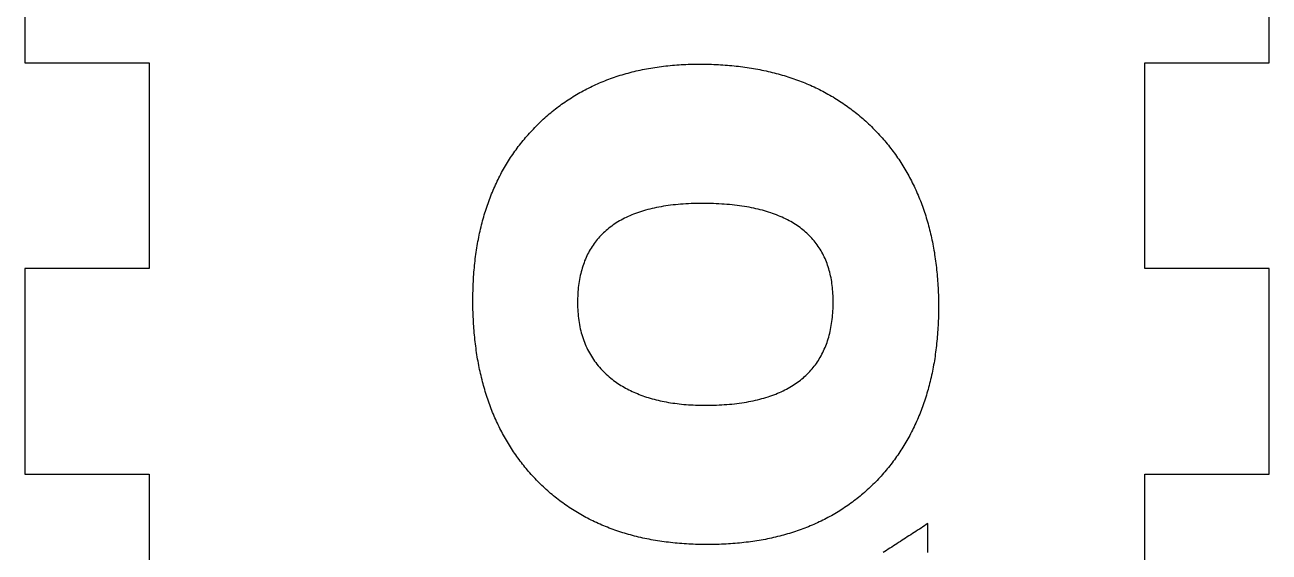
# Model space of a CAD drawing. Extents: x 10 to 860, y -140 to 140.
# Drawn here: x 10 to 70, y 40.9 to 66.4 of the extents above; entities that cross this region are included whole.
import ezdxf

# ---------------------------------------------------------------- set-up
doc = ezdxf.new("R2010")
doc.units = 0

# ---------------------------------------------------------------- blocks, each defined once
blk = doc.blocks.new('SHAPE2DVIEW004')
at = {"layer": 'Views', "color": 0}
for p, q in [((10, 74.444), (10, 64.519)), ((70, 64.519), (70, 74.444)), ((10, 64.519), (16, 64.519)), ((16, 64.519), (16, 54.593)), ((64, 54.593), (64, 64.519)), ((64, 64.519), (70, 64.519)), ((16, 54.593), (10, 54.593)), ((10, 54.593), (10, 44.667)), ((70, 54.593), (64, 54.593)), ((70, 44.667), (70, 54.593)), ((10, 44.667), (16, 44.667)), ((16, 44.667), (16, 34.741)), ((64, 34.741), (64, 44.667)), ((64, 44.667), (70, 44.667))]:
    blk.add_line(p, q, dxfattribs=at)
blk = doc.blocks.new('SHAPE2DVIEW006')
at = {"layer": 'Views', "color": 0}
for points in [[(34.584, 61.393), (34.652, 61.463), (34.72, 61.531), (34.789, 61.599), (34.859, 61.666), (34.929, 61.732), (34.999, 61.798), (35.07, 61.863), (35.141, 61.926), (35.213, 61.989), (35.286, 62.052), (35.359, 62.113), (35.432, 62.174), (35.507, 62.234), (35.581, 62.293), (35.656, 62.351), (35.732, 62.408), (35.808, 62.465), (35.885, 62.521), (35.962, 62.576), (36.04, 62.63), (36.118, 62.684), (36.197, 62.736), (36.276, 62.788), (36.356, 62.839), (36.436, 62.89), (36.517, 62.939), (36.599, 62.988), (36.681, 63.036), (36.763, 63.083), (36.846, 63.129), (36.929, 63.175), (37.013, 63.219), (37.098, 63.263), (37.183, 63.306), (37.269, 63.349), (37.355, 63.39), (37.441, 63.431), (37.528, 63.471), (37.616, 63.51), (37.704, 63.549), (37.793, 63.586), (37.882, 63.623), (37.972, 63.659), (38.062, 63.694), (38.153, 63.728), (38.244, 63.762), (38.336, 63.795), (38.428, 63.827), (38.521, 63.858), (38.614, 63.888), (38.708, 63.918), (38.802, 63.947), (38.897, 63.975), (38.993, 64.002), (39.089, 64.029), (39.185, 64.054), (39.282, 64.079), (39.379, 64.103), (39.477, 64.127), (39.576, 64.149), (39.675, 64.171), (39.775, 64.192), (39.875, 64.212), (39.975, 64.231), (40.076, 64.25), (40.178, 64.267), (40.28, 64.284), (40.383, 64.3), (40.486, 64.316), (40.589, 64.33), (40.694, 64.344), (40.798, 64.357), (40.903, 64.369), (41.009, 64.381), (41.115, 64.392), (41.222, 64.401), (41.329, 64.41), (41.437, 64.419), (41.545, 64.426), (41.654, 64.433), (41.763, 64.439), (41.873, 64.444), (41.984, 64.448), (42.094, 64.452), (42.206, 64.455), (42.318, 64.457), (42.43, 64.458), (42.543, 64.458)], [(34.584, 61.393), (34.652, 61.463), (34.72, 61.531), (34.789, 61.599), (34.859, 61.666), (34.929, 61.732), (34.999, 61.798), (35.07, 61.863), (35.141, 61.926), (35.213, 61.989), (35.286, 62.052), (35.359, 62.113), (35.432, 62.174), (35.507, 62.234), (35.581, 62.293), (35.656, 62.351), (35.732, 62.408), (35.808, 62.465), (35.885, 62.521), (35.962, 62.576), (36.04, 62.63), (36.118, 62.684), (36.197, 62.736), (36.276, 62.788), (36.356, 62.839), (36.436, 62.89), (36.517, 62.939), (36.599, 62.988), (36.681, 63.036), (36.763, 63.083), (36.846, 63.129), (36.929, 63.175), (37.013, 63.219), (37.098, 63.263), (37.183, 63.306), (37.269, 63.349), (37.355, 63.39), (37.441, 63.431), (37.528, 63.471), (37.616, 63.51), (37.704, 63.549), (37.793, 63.586), (37.882, 63.623), (37.972, 63.659), (38.062, 63.694), (38.153, 63.728), (38.244, 63.762), (38.336, 63.795), (38.428, 63.827), (38.521, 63.858), (38.614, 63.888), (38.708, 63.918), (38.802, 63.947), (38.897, 63.975), (38.993, 64.002), (39.089, 64.029), (39.185, 64.054), (39.282, 64.079), (39.379, 64.103), (39.477, 64.127), (39.576, 64.149), (39.675, 64.171), (39.775, 64.192), (39.875, 64.212), (39.975, 64.231), (40.076, 64.25), (40.178, 64.267), (40.28, 64.284), (40.383, 64.3), (40.486, 64.316), (40.589, 64.33), (40.694, 64.344), (40.798, 64.357), (40.903, 64.369), (41.009, 64.381), (41.115, 64.392), (41.222, 64.401), (41.329, 64.41), (41.437, 64.419), (41.545, 64.426), (41.654, 64.433), (41.763, 64.439), (41.873, 64.444), (41.984, 64.448), (42.094, 64.452), (42.206, 64.455), (42.318, 64.457), (42.43, 64.458), (42.543, 64.458)], [(42.543, 64.458), (42.657, 64.458), (42.77, 64.457), (42.883, 64.455), (42.996, 64.452), (43.107, 64.449), (43.219, 64.445), (43.33, 64.44), (43.44, 64.435), (43.55, 64.429), (43.659, 64.422), (43.768, 64.414), (43.876, 64.406), (43.984, 64.397), (44.092, 64.387), (44.198, 64.376), (44.305, 64.365), (44.411, 64.353), (44.516, 64.34), (44.621, 64.327), (44.725, 64.312), (44.829, 64.298), (44.932, 64.282), (45.035, 64.265), (45.137, 64.248), (45.239, 64.231), (45.34, 64.212), (45.441, 64.193), (45.541, 64.173), (45.641, 64.152), (45.74, 64.13), (45.839, 64.108), (45.937, 64.085), (46.035, 64.062), (46.132, 64.037), (46.228, 64.012), (46.325, 63.986), (46.42, 63.96), (46.515, 63.932), (46.61, 63.904), (46.704, 63.875), (46.798, 63.846), (46.891, 63.816), (46.983, 63.785), (47.075, 63.753), (47.167, 63.721), (47.258, 63.688), (47.349, 63.654), (47.439, 63.619), (47.528, 63.584), (47.617, 63.548), (47.706, 63.511), (47.794, 63.473), (47.881, 63.435), (47.968, 63.396), (48.054, 63.357), (48.14, 63.316), (48.226, 63.275), (48.311, 63.233), (48.395, 63.191), (48.479, 63.147), (48.562, 63.103), (48.645, 63.058), (48.728, 63.013), (48.809, 62.967), (48.891, 62.92), (48.972, 62.872), (49.052, 62.823), (49.132, 62.774), (49.211, 62.724), (49.29, 62.674), (49.368, 62.622), (49.446, 62.57), (49.523, 62.518), (49.599, 62.464), (49.676, 62.41), (49.751, 62.355), (49.826, 62.299), (49.901, 62.243), (49.975, 62.185), (50.049, 62.128), (50.122, 62.069), (50.195, 62.01), (50.267, 61.949), (50.338, 61.889), (50.409, 61.827), (50.48, 61.765), (50.55, 61.702), (50.619, 61.638), (50.688, 61.574), (50.757, 61.508), (50.824, 61.443), (50.892, 61.376), (50.959, 61.309)], [(42.543, 64.458), (42.657, 64.458), (42.77, 64.457), (42.883, 64.455), (42.996, 64.452), (43.107, 64.449), (43.219, 64.445), (43.33, 64.44), (43.44, 64.435), (43.55, 64.429), (43.659, 64.422), (43.768, 64.414), (43.876, 64.406), (43.984, 64.397), (44.092, 64.387), (44.198, 64.376), (44.305, 64.365), (44.411, 64.353), (44.516, 64.34), (44.621, 64.327), (44.725, 64.312), (44.829, 64.298), (44.932, 64.282), (45.035, 64.265), (45.137, 64.248), (45.239, 64.231), (45.34, 64.212), (45.441, 64.193), (45.541, 64.173), (45.641, 64.152), (45.74, 64.13), (45.839, 64.108), (45.937, 64.085), (46.035, 64.062), (46.132, 64.037), (46.228, 64.012), (46.325, 63.986), (46.42, 63.96), (46.515, 63.932), (46.61, 63.904), (46.704, 63.875), (46.798, 63.846), (46.891, 63.816), (46.983, 63.785), (47.075, 63.753), (47.167, 63.721), (47.258, 63.688), (47.349, 63.654), (47.439, 63.619), (47.528, 63.584), (47.617, 63.548), (47.706, 63.511), (47.794, 63.473), (47.881, 63.435), (47.968, 63.396), (48.054, 63.357), (48.14, 63.316), (48.226, 63.275), (48.311, 63.233), (48.395, 63.191), (48.479, 63.147), (48.562, 63.103), (48.645, 63.058), (48.728, 63.013), (48.809, 62.967), (48.891, 62.92), (48.972, 62.872), (49.052, 62.823), (49.132, 62.774), (49.211, 62.724), (49.29, 62.674), (49.368, 62.622), (49.446, 62.57), (49.523, 62.518), (49.599, 62.464), (49.676, 62.41), (49.751, 62.355), (49.826, 62.299), (49.901, 62.243), (49.975, 62.185), (50.049, 62.128), (50.122, 62.069), (50.195, 62.01), (50.267, 61.949), (50.338, 61.889), (50.409, 61.827), (50.48, 61.765), (50.55, 61.702), (50.619, 61.638), (50.688, 61.574), (50.757, 61.508), (50.824, 61.443), (50.892, 61.376), (50.959, 61.309)], [(31.604, 53.062), (31.604, 53.178), (31.605, 53.293), (31.607, 53.408), (31.61, 53.522), (31.613, 53.636), (31.617, 53.749), (31.622, 53.862), (31.627, 53.974), (31.633, 54.085), (31.64, 54.196), (31.648, 54.307), (31.656, 54.417), (31.665, 54.526), (31.675, 54.635), (31.685, 54.743), (31.697, 54.851), (31.708, 54.958), (31.721, 55.065), (31.735, 55.171), (31.749, 55.276), (31.763, 55.381), (31.779, 55.486), (31.795, 55.59), (31.812, 55.693), (31.83, 55.796), (31.848, 55.899), (31.867, 56), (31.887, 56.102), (31.908, 56.202), (31.929, 56.303), (31.951, 56.402), (31.974, 56.501), (31.997, 56.6), (32.022, 56.698), (32.046, 56.795), (32.072, 56.892), (32.098, 56.989), (32.125, 57.085), (32.153, 57.18), (32.182, 57.275), (32.211, 57.369), (32.241, 57.463), (32.271, 57.556), (32.303, 57.648), (32.335, 57.741), (32.368, 57.832), (32.401, 57.923), (32.435, 58.014), (32.47, 58.104), (32.506, 58.193), (32.542, 58.282), (32.58, 58.37), (32.617, 58.458), (32.656, 58.545), (32.695, 58.632), (32.735, 58.718), (32.776, 58.804), (32.817, 58.889), (32.859, 58.973), (32.902, 59.057), (32.946, 59.141), (32.99, 59.224), (33.035, 59.306), (33.081, 59.388), (33.127, 59.469), (33.174, 59.55), (33.222, 59.63), (33.271, 59.71), (33.32, 59.789), (33.37, 59.867), (33.42, 59.945), (33.472, 60.023), (33.524, 60.1), (33.577, 60.176), (33.63, 60.252), (33.685, 60.328), (33.74, 60.402), (33.795, 60.477), (33.852, 60.55), (33.909, 60.624), (33.967, 60.696), (34.025, 60.768), (34.085, 60.84), (34.145, 60.911), (34.205, 60.982), (34.267, 61.052), (34.329, 61.121), (34.392, 61.19), (34.455, 61.258), (34.519, 61.326), (34.584, 61.393)], [(31.604, 53.062), (31.604, 53.178), (31.605, 53.293), (31.607, 53.408), (31.61, 53.522), (31.613, 53.636), (31.617, 53.749), (31.622, 53.862), (31.627, 53.974), (31.633, 54.085), (31.64, 54.196), (31.648, 54.307), (31.656, 54.417), (31.665, 54.526), (31.675, 54.635), (31.685, 54.743), (31.697, 54.851), (31.708, 54.958), (31.721, 55.065), (31.735, 55.171), (31.749, 55.276), (31.763, 55.381), (31.779, 55.486), (31.795, 55.59), (31.812, 55.693), (31.83, 55.796), (31.848, 55.899), (31.867, 56), (31.887, 56.102), (31.908, 56.202), (31.929, 56.303), (31.951, 56.402), (31.974, 56.501), (31.997, 56.6), (32.022, 56.698), (32.046, 56.795), (32.072, 56.892), (32.098, 56.989), (32.125, 57.085), (32.153, 57.18), (32.182, 57.275), (32.211, 57.369), (32.241, 57.463), (32.271, 57.556), (32.303, 57.648), (32.335, 57.741), (32.368, 57.832), (32.401, 57.923), (32.435, 58.014), (32.47, 58.104), (32.506, 58.193), (32.542, 58.282), (32.58, 58.37), (32.617, 58.458), (32.656, 58.545), (32.695, 58.632), (32.735, 58.718), (32.776, 58.804), (32.817, 58.889), (32.859, 58.973), (32.902, 59.057), (32.946, 59.141), (32.99, 59.224), (33.035, 59.306), (33.081, 59.388), (33.127, 59.469), (33.174, 59.55), (33.222, 59.63), (33.271, 59.71), (33.32, 59.789), (33.37, 59.867), (33.42, 59.945), (33.472, 60.023), (33.524, 60.1), (33.577, 60.176), (33.63, 60.252), (33.685, 60.328), (33.74, 60.402), (33.795, 60.477), (33.852, 60.55), (33.909, 60.624), (33.967, 60.696), (34.025, 60.768), (34.085, 60.84), (34.145, 60.911), (34.205, 60.982), (34.267, 61.052), (34.329, 61.121), (34.392, 61.19), (34.455, 61.258), (34.519, 61.326), (34.584, 61.393)], [(50.959, 61.309), (51.024, 61.241), (51.089, 61.173), (51.153, 61.105), (51.217, 61.036), (51.28, 60.967), (51.342, 60.897), (51.403, 60.827), (51.464, 60.756), (51.524, 60.685), (51.583, 60.613), (51.642, 60.541), (51.699, 60.468), (51.757, 60.395), (51.813, 60.321), (51.869, 60.246), (51.924, 60.171), (51.978, 60.096), (52.032, 60.02), (52.085, 59.944), (52.137, 59.867), (52.189, 59.79), (52.24, 59.712), (52.29, 59.633), (52.339, 59.554), (52.388, 59.475), (52.436, 59.395), (52.483, 59.314), (52.53, 59.233), (52.576, 59.152), (52.621, 59.07), (52.666, 58.987), (52.71, 58.904), (52.753, 58.821), (52.795, 58.737), (52.837, 58.652), (52.878, 58.567), (52.918, 58.482), (52.958, 58.396), (52.997, 58.309), (53.035, 58.222), (53.072, 58.134), (53.109, 58.046), (53.145, 57.958), (53.181, 57.868), (53.216, 57.779), (53.25, 57.689), (53.283, 57.598), (53.316, 57.507), (53.347, 57.415), (53.379, 57.323), (53.409, 57.23), (53.439, 57.137), (53.468, 57.043), (53.496, 56.949), (53.524, 56.854), (53.551, 56.759), (53.577, 56.663), (53.603, 56.567), (53.628, 56.47), (53.652, 56.373), (53.676, 56.275), (53.698, 56.176), (53.721, 56.078), (53.742, 55.978), (53.763, 55.878), (53.783, 55.778), (53.802, 55.677), (53.821, 55.576), (53.838, 55.474), (53.856, 55.371), (53.872, 55.268), (53.888, 55.165), (53.903, 55.061), (53.917, 54.956), (53.931, 54.851), (53.944, 54.745), (53.956, 54.639), (53.968, 54.533), (53.979, 54.426), (53.989, 54.318), (53.998, 54.21), (54.007, 54.101), (54.015, 53.992), (54.023, 53.882), (54.029, 53.772), (54.035, 53.662), (54.04, 53.55), (54.045, 53.439), (54.049, 53.326), (54.052, 53.214), (54.054, 53.1), (54.056, 52.986), (54.057, 52.872), (54.058, 52.757)], [(50.959, 61.309), (51.024, 61.241), (51.089, 61.173), (51.153, 61.105), (51.217, 61.036), (51.28, 60.967), (51.342, 60.897), (51.403, 60.827), (51.464, 60.756), (51.524, 60.685), (51.583, 60.613), (51.642, 60.541), (51.699, 60.468), (51.757, 60.395), (51.813, 60.321), (51.869, 60.246), (51.924, 60.171), (51.978, 60.096), (52.032, 60.02), (52.085, 59.944), (52.137, 59.867), (52.189, 59.79), (52.24, 59.712), (52.29, 59.633), (52.339, 59.554), (52.388, 59.475), (52.436, 59.395), (52.483, 59.314), (52.53, 59.233), (52.576, 59.152), (52.621, 59.07), (52.666, 58.987), (52.71, 58.904), (52.753, 58.821), (52.795, 58.737), (52.837, 58.652), (52.878, 58.567), (52.918, 58.482), (52.958, 58.396), (52.997, 58.309), (53.035, 58.222), (53.072, 58.134), (53.109, 58.046), (53.145, 57.958), (53.181, 57.868), (53.216, 57.779), (53.25, 57.689), (53.283, 57.598), (53.316, 57.507), (53.347, 57.415), (53.379, 57.323), (53.409, 57.23), (53.439, 57.137), (53.468, 57.043), (53.496, 56.949), (53.524, 56.854), (53.551, 56.759), (53.577, 56.663), (53.603, 56.567), (53.628, 56.47), (53.652, 56.373), (53.676, 56.275), (53.698, 56.176), (53.721, 56.078), (53.742, 55.978), (53.763, 55.878), (53.783, 55.778), (53.802, 55.677), (53.821, 55.576), (53.838, 55.474), (53.856, 55.371), (53.872, 55.268), (53.888, 55.165), (53.903, 55.061), (53.917, 54.956), (53.931, 54.851), (53.944, 54.745), (53.956, 54.639), (53.968, 54.533), (53.979, 54.426), (53.989, 54.318), (53.998, 54.21), (54.007, 54.101), (54.015, 53.992), (54.023, 53.882), (54.029, 53.772), (54.035, 53.662), (54.04, 53.55), (54.045, 53.439), (54.049, 53.326), (54.052, 53.214), (54.054, 53.1), (54.056, 52.986), (54.057, 52.872), (54.058, 52.757)], [(42.661, 57.736), (42.526, 57.735), (42.392, 57.733), (42.26, 57.73), (42.129, 57.726), (41.999, 57.72), (41.872, 57.713), (41.745, 57.705), (41.621, 57.696), (41.498, 57.686), (41.376, 57.674), (41.256, 57.661), (41.137, 57.647), (41.02, 57.631), (40.905, 57.615), (40.791, 57.597), (40.678, 57.578), (40.568, 57.557), (40.458, 57.536), (40.35, 57.513), (40.244, 57.489), (40.139, 57.463), (40.036, 57.437), (39.935, 57.409), (39.835, 57.38), (39.736, 57.35), (39.639, 57.318), (39.544, 57.286), (39.45, 57.252), (39.357, 57.216), (39.266, 57.18), (39.177, 57.142), (39.089, 57.103), (39.003, 57.063), (38.919, 57.022), (38.836, 56.979), (38.754, 56.935), (38.674, 56.89), (38.595, 56.844), (38.519, 56.796), (38.443, 56.747), (38.369, 56.697), (38.297, 56.646), (38.226, 56.593), (38.157, 56.54), (38.09, 56.485), (38.023, 56.428), (37.959, 56.371), (37.896, 56.312), (37.835, 56.252), (37.775, 56.191), (37.716, 56.128), (37.66, 56.065), (37.604, 56), (37.551, 55.934), (37.498, 55.866), (37.448, 55.797), (37.399, 55.728), (37.351, 55.656), (37.305, 55.584), (37.261, 55.51), (37.218, 55.435), (37.177, 55.359), (37.137, 55.282), (37.099, 55.203), (37.062, 55.124), (37.027, 55.042), (36.994, 54.96), (36.962, 54.876), (36.932, 54.792), (36.903, 54.706), (36.875, 54.618), (36.85, 54.53), (36.826, 54.44), (36.803, 54.349), (36.782, 54.257), (36.762, 54.163), (36.745, 54.068), (36.728, 53.972), (36.713, 53.875), (36.7, 53.776), (36.688, 53.677), (36.678, 53.576), (36.67, 53.473), (36.663, 53.37), (36.657, 53.265), (36.653, 53.159), (36.651, 53.052), (36.65, 52.943)], [(42.661, 57.736), (42.526, 57.735), (42.392, 57.733), (42.26, 57.73), (42.129, 57.726), (41.999, 57.72), (41.872, 57.713), (41.745, 57.705), (41.621, 57.696), (41.498, 57.686), (41.376, 57.674), (41.256, 57.661), (41.137, 57.647), (41.02, 57.631), (40.905, 57.615), (40.791, 57.597), (40.678, 57.578), (40.568, 57.557), (40.458, 57.536), (40.35, 57.513), (40.244, 57.489), (40.139, 57.463), (40.036, 57.437), (39.935, 57.409), (39.835, 57.38), (39.736, 57.35), (39.639, 57.318), (39.544, 57.286), (39.45, 57.252), (39.357, 57.216), (39.266, 57.18), (39.177, 57.142), (39.089, 57.103), (39.003, 57.063), (38.919, 57.022), (38.836, 56.979), (38.754, 56.935), (38.674, 56.89), (38.595, 56.844), (38.519, 56.796), (38.443, 56.747), (38.369, 56.697), (38.297, 56.646), (38.226, 56.593), (38.157, 56.54), (38.09, 56.485), (38.023, 56.428), (37.959, 56.371), (37.896, 56.312), (37.835, 56.252), (37.775, 56.191), (37.716, 56.128), (37.66, 56.065), (37.604, 56), (37.551, 55.934), (37.498, 55.866), (37.448, 55.797), (37.399, 55.728), (37.351, 55.656), (37.305, 55.584), (37.261, 55.51), (37.218, 55.435), (37.177, 55.359), (37.137, 55.282), (37.099, 55.203), (37.062, 55.124), (37.027, 55.042), (36.994, 54.96), (36.962, 54.876), (36.932, 54.792), (36.903, 54.706), (36.875, 54.618), (36.85, 54.53), (36.826, 54.44), (36.803, 54.349), (36.782, 54.257), (36.762, 54.163), (36.745, 54.068), (36.728, 53.972), (36.713, 53.875), (36.7, 53.776), (36.688, 53.677), (36.678, 53.576), (36.67, 53.473), (36.663, 53.37), (36.657, 53.265), (36.653, 53.159), (36.651, 53.052), (36.65, 52.943)], [(48.978, 52.977), (48.977, 53.081), (48.976, 53.184), (48.972, 53.285), (48.968, 53.386), (48.961, 53.485), (48.953, 53.583), (48.944, 53.68), (48.933, 53.776), (48.92, 53.871), (48.906, 53.964), (48.891, 54.057), (48.874, 54.148), (48.855, 54.238), (48.835, 54.327), (48.813, 54.415), (48.79, 54.501), (48.765, 54.587), (48.739, 54.671), (48.711, 54.755), (48.682, 54.837), (48.651, 54.918), (48.619, 54.998), (48.585, 55.076), (48.549, 55.154), (48.512, 55.23), (48.473, 55.305), (48.433, 55.38), (48.392, 55.453), (48.348, 55.524), (48.304, 55.595), (48.257, 55.665), (48.21, 55.733), (48.16, 55.8), (48.109, 55.866), (48.057, 55.931), (48.003, 55.995), (47.947, 56.058), (47.89, 56.119), (47.832, 56.18), (47.772, 56.239), (47.71, 56.297), (47.647, 56.354), (47.582, 56.409), (47.516, 56.464), (47.448, 56.518), (47.379, 56.57), (47.308, 56.621), (47.235, 56.671), (47.161, 56.72), (47.086, 56.768), (47.009, 56.814), (46.93, 56.86), (46.85, 56.904), (46.768, 56.947), (46.685, 56.989), (46.6, 57.03), (46.514, 57.07), (46.426, 57.108), (46.337, 57.146), (46.246, 57.182), (46.153, 57.217), (46.059, 57.251), (45.964, 57.284), (45.867, 57.316), (45.768, 57.346), (45.668, 57.376), (45.566, 57.404), (45.463, 57.431), (45.358, 57.457), (45.252, 57.482), (45.144, 57.505), (45.034, 57.528), (44.923, 57.549), (44.811, 57.569), (44.697, 57.588), (44.581, 57.606), (44.464, 57.623), (44.345, 57.638), (44.225, 57.653), (44.103, 57.666), (43.98, 57.678), (43.855, 57.689), (43.728, 57.699), (43.601, 57.707), (43.471, 57.715), (43.34, 57.721), (43.207, 57.726), (43.073, 57.73), (42.937, 57.733), (42.8, 57.735), (42.661, 57.736)], [(48.978, 52.977), (48.977, 53.081), (48.976, 53.184), (48.972, 53.285), (48.968, 53.386), (48.961, 53.485), (48.953, 53.583), (48.944, 53.68), (48.933, 53.776), (48.92, 53.871), (48.906, 53.964), (48.891, 54.057), (48.874, 54.148), (48.855, 54.238), (48.835, 54.327), (48.813, 54.415), (48.79, 54.501), (48.765, 54.587), (48.739, 54.671), (48.711, 54.755), (48.682, 54.837), (48.651, 54.918), (48.619, 54.998), (48.585, 55.076), (48.549, 55.154), (48.512, 55.23), (48.473, 55.305), (48.433, 55.38), (48.392, 55.453), (48.348, 55.524), (48.304, 55.595), (48.257, 55.665), (48.21, 55.733), (48.16, 55.8), (48.109, 55.866), (48.057, 55.931), (48.003, 55.995), (47.947, 56.058), (47.89, 56.119), (47.832, 56.18), (47.772, 56.239), (47.71, 56.297), (47.647, 56.354), (47.582, 56.409), (47.516, 56.464), (47.448, 56.518), (47.379, 56.57), (47.308, 56.621), (47.235, 56.671), (47.161, 56.72), (47.086, 56.768), (47.009, 56.814), (46.93, 56.86), (46.85, 56.904), (46.768, 56.947), (46.685, 56.989), (46.6, 57.03), (46.514, 57.07), (46.426, 57.108), (46.337, 57.146), (46.246, 57.182), (46.153, 57.217), (46.059, 57.251), (45.964, 57.284), (45.867, 57.316), (45.768, 57.346), (45.668, 57.376), (45.566, 57.404), (45.463, 57.431), (45.358, 57.457), (45.252, 57.482), (45.144, 57.505), (45.034, 57.528), (44.923, 57.549), (44.811, 57.569), (44.697, 57.588), (44.581, 57.606), (44.464, 57.623), (44.345, 57.638), (44.225, 57.653), (44.103, 57.666), (43.98, 57.678), (43.855, 57.689), (43.728, 57.699), (43.601, 57.707), (43.471, 57.715), (43.34, 57.721), (43.207, 57.726), (43.073, 57.73), (42.937, 57.733), (42.8, 57.735), (42.661, 57.736)], [(34.601, 44.46), (34.538, 44.528), (34.475, 44.596), (34.413, 44.665), (34.352, 44.734), (34.291, 44.804), (34.231, 44.874), (34.171, 44.945), (34.113, 45.016), (34.055, 45.088), (33.997, 45.161), (33.941, 45.234), (33.885, 45.307), (33.83, 45.381), (33.775, 45.455), (33.721, 45.53), (33.668, 45.606), (33.615, 45.681), (33.563, 45.758), (33.512, 45.835), (33.461, 45.912), (33.412, 45.99), (33.362, 46.069), (33.314, 46.148), (33.266, 46.227), (33.219, 46.307), (33.172, 46.388), (33.127, 46.469), (33.082, 46.55), (33.037, 46.632), (32.993, 46.715), (32.95, 46.798), (32.908, 46.881), (32.866, 46.965), (32.825, 47.05), (32.785, 47.135), (32.745, 47.221), (32.706, 47.307), (32.668, 47.393), (32.63, 47.48), (32.593, 47.568), (32.557, 47.656), (32.521, 47.745), (32.486, 47.834), (32.452, 47.924), (32.418, 48.014), (32.386, 48.105), (32.353, 48.196), (32.322, 48.288), (32.291, 48.38), (32.261, 48.472), (32.231, 48.566), (32.202, 48.66), (32.174, 48.754), (32.147, 48.849), (32.12, 48.944), (32.094, 49.04), (32.068, 49.136), (32.044, 49.233), (32.02, 49.33), (31.996, 49.428), (31.973, 49.527), (31.951, 49.625), (31.93, 49.725), (31.909, 49.825), (31.889, 49.925), (31.87, 50.026), (31.851, 50.128), (31.833, 50.23), (31.816, 50.332), (31.799, 50.435), (31.783, 50.539), (31.768, 50.643), (31.754, 50.747), (31.74, 50.852), (31.726, 50.958), (31.714, 51.064), (31.702, 51.171), (31.691, 51.278), (31.68, 51.385), (31.67, 51.494), (31.661, 51.602), (31.653, 51.711), (31.645, 51.821), (31.638, 51.931), (31.631, 52.042), (31.626, 52.153), (31.621, 52.265), (31.616, 52.377), (31.612, 52.49), (31.609, 52.604), (31.607, 52.717), (31.605, 52.832), (31.604, 52.947), (31.604, 53.062)], [(34.601, 44.46), (34.538, 44.528), (34.475, 44.596), (34.413, 44.665), (34.352, 44.734), (34.291, 44.804), (34.231, 44.874), (34.171, 44.945), (34.113, 45.016), (34.055, 45.088), (33.997, 45.161), (33.941, 45.234), (33.885, 45.307), (33.83, 45.381), (33.775, 45.455), (33.721, 45.53), (33.668, 45.606), (33.615, 45.681), (33.563, 45.758), (33.512, 45.835), (33.461, 45.912), (33.412, 45.99), (33.362, 46.069), (33.314, 46.148), (33.266, 46.227), (33.219, 46.307), (33.172, 46.388), (33.127, 46.469), (33.082, 46.55), (33.037, 46.632), (32.993, 46.715), (32.95, 46.798), (32.908, 46.881), (32.866, 46.965), (32.825, 47.05), (32.785, 47.135), (32.745, 47.221), (32.706, 47.307), (32.668, 47.393), (32.63, 47.48), (32.593, 47.568), (32.557, 47.656), (32.521, 47.745), (32.486, 47.834), (32.452, 47.924), (32.418, 48.014), (32.386, 48.105), (32.353, 48.196), (32.322, 48.288), (32.291, 48.38), (32.261, 48.472), (32.231, 48.566), (32.202, 48.66), (32.174, 48.754), (32.147, 48.849), (32.12, 48.944), (32.094, 49.04), (32.068, 49.136), (32.044, 49.233), (32.02, 49.33), (31.996, 49.428), (31.973, 49.527), (31.951, 49.625), (31.93, 49.725), (31.909, 49.825), (31.889, 49.925), (31.87, 50.026), (31.851, 50.128), (31.833, 50.23), (31.816, 50.332), (31.799, 50.435), (31.783, 50.539), (31.768, 50.643), (31.754, 50.747), (31.74, 50.852), (31.726, 50.958), (31.714, 51.064), (31.702, 51.171), (31.691, 51.278), (31.68, 51.385), (31.67, 51.494), (31.661, 51.602), (31.653, 51.711), (31.645, 51.821), (31.638, 51.931), (31.631, 52.042), (31.626, 52.153), (31.621, 52.265), (31.616, 52.377), (31.612, 52.49), (31.609, 52.604), (31.607, 52.717), (31.605, 52.832), (31.604, 52.947), (31.604, 53.062)], [(36.65, 52.943), (36.651, 52.833), (36.654, 52.723), (36.658, 52.615), (36.665, 52.508), (36.673, 52.402), (36.683, 52.297), (36.695, 52.193), (36.709, 52.09), (36.725, 51.989), (36.742, 51.889), (36.761, 51.789), (36.782, 51.691), (36.805, 51.595), (36.83, 51.499), (36.857, 51.405), (36.885, 51.311), (36.915, 51.219), (36.947, 51.128), (36.981, 51.039), (37.017, 50.95), (37.054, 50.863), (37.094, 50.777), (37.135, 50.692), (37.178, 50.608), (37.223, 50.525), (37.269, 50.444), (37.317, 50.363), (37.368, 50.284), (37.42, 50.206), (37.473, 50.13), (37.529, 50.054), (37.586, 49.98), (37.645, 49.907), (37.706, 49.835), (37.769, 49.764), (37.834, 49.695), (37.9, 49.626), (37.968, 49.559), (38.038, 49.493), (38.11, 49.429), (38.183, 49.365), (38.259, 49.303)], [(36.65, 52.943), (36.651, 52.833), (36.654, 52.723), (36.658, 52.615), (36.665, 52.508), (36.673, 52.402), (36.683, 52.297), (36.695, 52.193), (36.709, 52.09), (36.725, 51.989), (36.742, 51.889), (36.761, 51.789), (36.782, 51.691), (36.805, 51.595), (36.83, 51.499), (36.857, 51.405), (36.885, 51.311), (36.915, 51.219), (36.947, 51.128), (36.981, 51.039), (37.017, 50.95), (37.054, 50.863), (37.094, 50.777), (37.135, 50.692), (37.178, 50.608), (37.223, 50.525), (37.269, 50.444), (37.317, 50.363), (37.368, 50.284), (37.42, 50.206), (37.473, 50.13), (37.529, 50.054), (37.586, 49.98), (37.645, 49.907), (37.706, 49.835), (37.769, 49.764), (37.834, 49.695), (37.9, 49.626), (37.968, 49.559), (38.038, 49.493), (38.11, 49.429), (38.183, 49.365), (38.259, 49.303)], [(42.814, 47.999), (42.949, 48), (43.082, 48.001), (43.214, 48.004), (43.345, 48.009), (43.473, 48.014), (43.601, 48.021), (43.727, 48.028), (43.851, 48.037), (43.974, 48.048), (44.096, 48.059), (44.216, 48.072), (44.334, 48.086), (44.451, 48.101), (44.566, 48.117), (44.68, 48.134), (44.793, 48.153), (44.904, 48.173), (45.013, 48.194), (45.121, 48.216), (45.228, 48.239), (45.333, 48.264), (45.436, 48.29), (45.538, 48.317), (45.639, 48.345), (45.738, 48.375), (45.835, 48.405), (45.931, 48.437), (46.026, 48.47), (46.119, 48.505), (46.21, 48.54), (46.301, 48.577), (46.389, 48.615), (46.476, 48.654), (46.562, 48.694), (46.646, 48.735), (46.728, 48.778), (46.81, 48.822), (46.889, 48.867), (46.967, 48.913), (47.044, 48.961), (47.119, 49.01), (47.193, 49.059), (47.265, 49.111), (47.336, 49.163), (47.405, 49.216), (47.472, 49.271), (47.539, 49.327), (47.603, 49.384), (47.667, 49.442), (47.728, 49.502), (47.789, 49.563), (47.847, 49.625), (47.905, 49.688), (47.96, 49.752), (48.015, 49.818), (48.067, 49.884), (48.119, 49.952), (48.168, 50.021), (48.217, 50.092), (48.264, 50.163), (48.309, 50.236), (48.353, 50.31), (48.395, 50.385), (48.436, 50.461), (48.475, 50.539), (48.513, 50.618), (48.55, 50.698), (48.585, 50.779), (48.618, 50.861), (48.65, 50.945), (48.681, 51.029), (48.709, 51.115), (48.737, 51.203), (48.763, 51.291), (48.787, 51.381), (48.811, 51.471), (48.832, 51.563), (48.852, 51.657), (48.871, 51.751), (48.888, 51.847), (48.903, 51.943), (48.917, 52.041), (48.93, 52.14), (48.941, 52.241), (48.951, 52.342), (48.959, 52.445), (48.966, 52.549), (48.971, 52.654), (48.975, 52.761), (48.977, 52.869), (48.978, 52.977)], [(42.814, 47.999), (42.949, 48), (43.082, 48.001), (43.214, 48.004), (43.345, 48.009), (43.473, 48.014), (43.601, 48.021), (43.727, 48.028), (43.851, 48.037), (43.974, 48.048), (44.096, 48.059), (44.216, 48.072), (44.334, 48.086), (44.451, 48.101), (44.566, 48.117), (44.68, 48.134), (44.793, 48.153), (44.904, 48.173), (45.013, 48.194), (45.121, 48.216), (45.228, 48.239), (45.333, 48.264), (45.436, 48.29), (45.538, 48.317), (45.639, 48.345), (45.738, 48.375), (45.835, 48.405), (45.931, 48.437), (46.026, 48.47), (46.119, 48.505), (46.21, 48.54), (46.301, 48.577), (46.389, 48.615), (46.476, 48.654), (46.562, 48.694), (46.646, 48.735), (46.728, 48.778), (46.81, 48.822), (46.889, 48.867), (46.967, 48.913), (47.044, 48.961), (47.119, 49.01), (47.193, 49.059), (47.265, 49.111), (47.336, 49.163), (47.405, 49.216), (47.472, 49.271), (47.539, 49.327), (47.603, 49.384), (47.667, 49.442), (47.728, 49.502), (47.789, 49.563), (47.847, 49.625), (47.905, 49.688), (47.96, 49.752), (48.015, 49.818), (48.067, 49.884), (48.119, 49.952), (48.168, 50.021), (48.217, 50.092), (48.264, 50.163), (48.309, 50.236), (48.353, 50.31), (48.395, 50.385), (48.436, 50.461), (48.475, 50.539), (48.513, 50.618), (48.55, 50.698), (48.585, 50.779), (48.618, 50.861), (48.65, 50.945), (48.681, 51.029), (48.709, 51.115), (48.737, 51.203), (48.763, 51.291), (48.787, 51.381), (48.811, 51.471), (48.832, 51.563), (48.852, 51.657), (48.871, 51.751), (48.888, 51.847), (48.903, 51.943), (48.917, 52.041), (48.93, 52.14), (48.941, 52.241), (48.951, 52.342), (48.959, 52.445), (48.966, 52.549), (48.971, 52.654), (48.975, 52.761), (48.977, 52.869), (48.978, 52.977)], [(54.058, 52.757), (54.057, 52.643), (54.056, 52.529), (54.054, 52.415), (54.052, 52.302), (54.049, 52.189), (54.045, 52.077), (54.041, 51.966), (54.035, 51.855), (54.029, 51.744), (54.023, 51.634), (54.015, 51.525), (54.007, 51.416), (53.999, 51.308), (53.989, 51.2), (53.979, 51.092), (53.968, 50.986), (53.957, 50.879), (53.945, 50.773), (53.932, 50.668), (53.918, 50.563), (53.904, 50.459), (53.889, 50.355), (53.873, 50.252), (53.857, 50.149), (53.84, 50.047), (53.822, 49.946), (53.803, 49.844), (53.784, 49.744), (53.764, 49.644), (53.744, 49.544), (53.722, 49.445), (53.7, 49.346), (53.678, 49.248), (53.654, 49.151), (53.63, 49.054), (53.605, 48.957), (53.58, 48.861), (53.554, 48.765), (53.527, 48.671), (53.499, 48.576), (53.471, 48.482), (53.442, 48.389), (53.412, 48.296), (53.382, 48.203), (53.351, 48.111), (53.319, 48.02), (53.286, 47.929), (53.253, 47.839), (53.219, 47.749), (53.185, 47.66), (53.149, 47.571), (53.113, 47.483), (53.077, 47.395), (53.039, 47.308), (53.001, 47.221), (52.962, 47.135), (52.923, 47.049), (52.882, 46.964), (52.841, 46.879), (52.8, 46.795), (52.757, 46.712), (52.714, 46.628), (52.671, 46.546), (52.626, 46.464), (52.581, 46.382), (52.535, 46.301), (52.488, 46.221), (52.441, 46.141), (52.393, 46.061), (52.344, 45.982), (52.295, 45.904), (52.245, 45.826), (52.194, 45.748), (52.143, 45.671), (52.09, 45.595), (52.037, 45.519), (51.984, 45.444), (51.929, 45.369), (51.874, 45.295), (51.819, 45.221), (51.762, 45.147), (51.705, 45.075), (51.647, 45.002), (51.588, 44.931), (51.529, 44.859), (51.469, 44.789), (51.408, 44.718), (51.347, 44.649), (51.285, 44.58), (51.222, 44.511), (51.159, 44.443), (51.094, 44.375)], [(54.058, 52.757), (54.057, 52.643), (54.056, 52.529), (54.054, 52.415), (54.052, 52.302), (54.049, 52.189), (54.045, 52.077), (54.041, 51.966), (54.035, 51.855), (54.029, 51.744), (54.023, 51.634), (54.015, 51.525), (54.007, 51.416), (53.999, 51.308), (53.989, 51.2), (53.979, 51.092), (53.968, 50.986), (53.957, 50.879), (53.945, 50.773), (53.932, 50.668), (53.918, 50.563), (53.904, 50.459), (53.889, 50.355), (53.873, 50.252), (53.857, 50.149), (53.84, 50.047), (53.822, 49.946), (53.803, 49.844), (53.784, 49.744), (53.764, 49.644), (53.744, 49.544), (53.722, 49.445), (53.7, 49.346), (53.678, 49.248), (53.654, 49.151), (53.63, 49.054), (53.605, 48.957), (53.58, 48.861), (53.554, 48.765), (53.527, 48.671), (53.499, 48.576), (53.471, 48.482), (53.442, 48.389), (53.412, 48.296), (53.382, 48.203), (53.351, 48.111), (53.319, 48.02), (53.286, 47.929), (53.253, 47.839), (53.219, 47.749), (53.185, 47.66), (53.149, 47.571), (53.113, 47.483), (53.077, 47.395), (53.039, 47.308), (53.001, 47.221), (52.962, 47.135), (52.923, 47.049), (52.882, 46.964), (52.841, 46.879), (52.8, 46.795), (52.757, 46.712), (52.714, 46.628), (52.671, 46.546), (52.626, 46.464), (52.581, 46.382), (52.535, 46.301), (52.488, 46.221), (52.441, 46.141), (52.393, 46.061), (52.344, 45.982), (52.295, 45.904), (52.245, 45.826), (52.194, 45.748), (52.143, 45.671), (52.09, 45.595), (52.037, 45.519), (51.984, 45.444), (51.929, 45.369), (51.874, 45.295), (51.819, 45.221), (51.762, 45.147), (51.705, 45.075), (51.647, 45.002), (51.588, 44.931), (51.529, 44.859), (51.469, 44.789), (51.408, 44.718), (51.347, 44.649), (51.285, 44.58), (51.222, 44.511), (51.159, 44.443), (51.094, 44.375)], [(38.259, 49.303), (38.325, 49.25), (38.392, 49.199), (38.46, 49.149), (38.529, 49.1), (38.6, 49.052), (38.671, 49.005), (38.744, 48.959), (38.818, 48.914), (38.893, 48.87), (38.969, 48.827), (39.046, 48.785), (39.125, 48.745), (39.204, 48.705), (39.285, 48.667), (39.367, 48.629), (39.449, 48.593), (39.534, 48.558), (39.619, 48.523), (39.705, 48.49), (39.792, 48.458), (39.881, 48.427), (39.971, 48.397), (40.061, 48.368), (40.153, 48.34), (40.246, 48.314), (40.341, 48.288), (40.436, 48.264), (40.532, 48.24), (40.63, 48.218), (40.728, 48.197), (40.828, 48.176), (40.929, 48.157), (41.031, 48.139), (41.134, 48.122), (41.238, 48.106), (41.344, 48.092), (41.45, 48.078), (41.558, 48.065), (41.666, 48.054), (41.776, 48.043), (41.887, 48.034), (41.999, 48.026), (42.112, 48.019), (42.226, 48.013), (42.342, 48.008), (42.458, 48.004), (42.576, 48.001), (42.694, 47.999), (42.814, 47.999)], [(38.259, 49.303), (38.325, 49.25), (38.392, 49.199), (38.46, 49.149), (38.529, 49.1), (38.6, 49.052), (38.671, 49.005), (38.744, 48.959), (38.818, 48.914), (38.893, 48.87), (38.969, 48.827), (39.046, 48.785), (39.125, 48.745), (39.204, 48.705), (39.285, 48.667), (39.367, 48.629), (39.449, 48.593), (39.534, 48.558), (39.619, 48.523), (39.705, 48.49), (39.792, 48.458), (39.881, 48.427), (39.971, 48.397), (40.061, 48.368), (40.153, 48.34), (40.246, 48.314), (40.341, 48.288), (40.436, 48.264), (40.532, 48.24), (40.63, 48.218), (40.728, 48.197), (40.828, 48.176), (40.929, 48.157), (41.031, 48.139), (41.134, 48.122), (41.238, 48.106), (41.344, 48.092), (41.45, 48.078), (41.558, 48.065), (41.666, 48.054), (41.776, 48.043), (41.887, 48.034), (41.999, 48.026), (42.112, 48.019), (42.226, 48.013), (42.342, 48.008), (42.458, 48.004), (42.576, 48.001), (42.694, 47.999), (42.814, 47.999)], [(42.915, 41.276), (42.8, 41.277), (42.686, 41.278), (42.572, 41.28), (42.458, 41.282), (42.345, 41.286), (42.233, 41.29), (42.121, 41.295), (42.01, 41.301), (41.899, 41.307), (41.788, 41.314), (41.679, 41.322), (41.57, 41.331), (41.461, 41.34), (41.353, 41.35), (41.245, 41.361), (41.138, 41.373), (41.032, 41.386), (40.926, 41.399), (40.82, 41.413), (40.716, 41.427), (40.611, 41.443), (40.508, 41.459), (40.404, 41.476), (40.302, 41.494), (40.2, 41.512), (40.098, 41.532), (39.997, 41.552), (39.896, 41.572), (39.796, 41.594), (39.697, 41.616), (39.598, 41.639), (39.5, 41.663), (39.402, 41.687), (39.305, 41.713), (39.208, 41.739), (39.112, 41.765), (39.016, 41.793), (38.921, 41.821), (38.827, 41.85), (38.733, 41.88), (38.639, 41.911), (38.547, 41.942), (38.454, 41.974), (38.362, 42.007), (38.271, 42.04), (38.18, 42.074), (38.09, 42.109), (38.001, 42.145), (37.912, 42.182), (37.823, 42.219), (37.735, 42.257), (37.648, 42.296), (37.561, 42.335), (37.475, 42.376), (37.389, 42.417), (37.304, 42.458), (37.219, 42.501), (37.135, 42.544), (37.051, 42.588), (36.968, 42.633), (36.886, 42.678), (36.804, 42.725), (36.722, 42.772), (36.642, 42.819), (36.561, 42.868), (36.482, 42.917), (36.402, 42.967), (36.324, 43.018), (36.246, 43.069), (36.168, 43.122), (36.091, 43.175), (36.015, 43.228), (35.939, 43.283), (35.863, 43.338), (35.789, 43.394), (35.714, 43.451), (35.641, 43.508), (35.567, 43.567), (35.495, 43.626), (35.423, 43.685), (35.351, 43.746), (35.28, 43.807), (35.21, 43.869), (35.14, 43.932), (35.071, 43.995), (35.002, 44.059), (34.934, 44.124), (34.866, 44.19), (34.799, 44.256), (34.733, 44.323), (34.667, 44.391), (34.601, 44.46)], [(42.915, 41.276), (42.8, 41.277), (42.686, 41.278), (42.572, 41.28), (42.458, 41.282), (42.345, 41.286), (42.233, 41.29), (42.121, 41.295), (42.01, 41.301), (41.899, 41.307), (41.788, 41.314), (41.679, 41.322), (41.57, 41.331), (41.461, 41.34), (41.353, 41.35), (41.245, 41.361), (41.138, 41.373), (41.032, 41.386), (40.926, 41.399), (40.82, 41.413), (40.716, 41.427), (40.611, 41.443), (40.508, 41.459), (40.404, 41.476), (40.302, 41.494), (40.2, 41.512), (40.098, 41.532), (39.997, 41.552), (39.896, 41.572), (39.796, 41.594), (39.697, 41.616), (39.598, 41.639), (39.5, 41.663), (39.402, 41.687), (39.305, 41.713), (39.208, 41.739), (39.112, 41.765), (39.016, 41.793), (38.921, 41.821), (38.827, 41.85), (38.733, 41.88), (38.639, 41.911), (38.547, 41.942), (38.454, 41.974), (38.362, 42.007), (38.271, 42.04), (38.18, 42.074), (38.09, 42.109), (38.001, 42.145), (37.912, 42.182), (37.823, 42.219), (37.735, 42.257), (37.648, 42.296), (37.561, 42.335), (37.475, 42.376), (37.389, 42.417), (37.304, 42.458), (37.219, 42.501), (37.135, 42.544), (37.051, 42.588), (36.968, 42.633), (36.886, 42.678), (36.804, 42.725), (36.722, 42.772), (36.642, 42.819), (36.561, 42.868), (36.482, 42.917), (36.402, 42.967), (36.324, 43.018), (36.246, 43.069), (36.168, 43.122), (36.091, 43.175), (36.015, 43.228), (35.939, 43.283), (35.863, 43.338), (35.789, 43.394), (35.714, 43.451), (35.641, 43.508), (35.567, 43.567), (35.495, 43.626), (35.423, 43.685), (35.351, 43.746), (35.28, 43.807), (35.21, 43.869), (35.14, 43.932), (35.071, 43.995), (35.002, 44.059), (34.934, 44.124), (34.866, 44.19), (34.799, 44.256), (34.733, 44.323), (34.667, 44.391), (34.601, 44.46)], [(51.094, 44.375), (51.029, 44.307), (50.963, 44.24), (50.896, 44.174), (50.829, 44.109), (50.761, 44.044), (50.693, 43.98), (50.624, 43.917), (50.554, 43.854), (50.485, 43.793), (50.414, 43.732), (50.343, 43.671), (50.272, 43.612), (50.2, 43.553), (50.127, 43.495), (50.054, 43.438), (49.98, 43.381), (49.906, 43.326), (49.831, 43.271), (49.756, 43.216), (49.68, 43.163), (49.604, 43.11), (49.527, 43.058), (49.449, 43.007), (49.371, 42.956), (49.293, 42.906), (49.214, 42.857), (49.134, 42.809), (49.054, 42.762), (48.973, 42.715), (48.892, 42.669), (48.81, 42.624), (48.728, 42.579), (48.645, 42.535), (48.562, 42.492), (48.478, 42.45), (48.393, 42.408), (48.308, 42.368), (48.223, 42.328), (48.136, 42.288), (48.05, 42.25), (47.963, 42.212), (47.875, 42.175), (47.787, 42.139), (47.698, 42.103), (47.609, 42.068), (47.519, 42.034), (47.428, 42.001), (47.337, 41.968), (47.246, 41.936), (47.154, 41.905), (47.061, 41.875), (46.968, 41.846), (46.874, 41.817), (46.78, 41.789), (46.685, 41.761), (46.59, 41.735), (46.494, 41.709), (46.398, 41.684), (46.301, 41.66), (46.204, 41.636), (46.106, 41.613), (46.007, 41.591), (45.908, 41.57), (45.809, 41.549), (45.708, 41.529), (45.608, 41.51), (45.507, 41.492), (45.405, 41.474), (45.302, 41.458), (45.2, 41.441), (45.096, 41.426), (44.992, 41.411), (44.888, 41.398), (44.783, 41.385), (44.677, 41.372), (44.571, 41.361), (44.465, 41.35), (44.358, 41.34), (44.25, 41.33), (44.142, 41.322), (44.033, 41.314), (43.924, 41.307), (43.814, 41.3), (43.703, 41.295), (43.592, 41.29), (43.481, 41.286), (43.369, 41.282), (43.256, 41.28), (43.143, 41.278), (43.03, 41.277), (42.915, 41.276)], [(51.094, 44.375), (51.029, 44.307), (50.963, 44.24), (50.896, 44.174), (50.829, 44.109), (50.761, 44.044), (50.693, 43.98), (50.624, 43.917), (50.554, 43.854), (50.485, 43.793), (50.414, 43.732), (50.343, 43.671), (50.272, 43.612), (50.2, 43.553), (50.127, 43.495), (50.054, 43.438), (49.98, 43.381), (49.906, 43.326), (49.831, 43.271), (49.756, 43.216), (49.68, 43.163), (49.604, 43.11), (49.527, 43.058), (49.449, 43.007), (49.371, 42.956), (49.293, 42.906), (49.214, 42.857), (49.134, 42.809), (49.054, 42.762), (48.973, 42.715), (48.892, 42.669), (48.81, 42.624), (48.728, 42.579), (48.645, 42.535), (48.562, 42.492), (48.478, 42.45), (48.393, 42.408), (48.308, 42.368), (48.223, 42.328), (48.136, 42.288), (48.05, 42.25), (47.963, 42.212), (47.875, 42.175), (47.787, 42.139), (47.698, 42.103), (47.609, 42.068), (47.519, 42.034), (47.428, 42.001), (47.337, 41.968), (47.246, 41.936), (47.154, 41.905), (47.061, 41.875), (46.968, 41.846), (46.874, 41.817), (46.78, 41.789), (46.685, 41.761), (46.59, 41.735), (46.494, 41.709), (46.398, 41.684), (46.301, 41.66), (46.204, 41.636), (46.106, 41.613), (46.007, 41.591), (45.908, 41.57), (45.809, 41.549), (45.708, 41.529), (45.608, 41.51), (45.507, 41.492), (45.405, 41.474), (45.302, 41.458), (45.2, 41.441), (45.096, 41.426), (44.992, 41.411), (44.888, 41.398), (44.783, 41.385), (44.677, 41.372), (44.571, 41.361), (44.465, 41.35), (44.358, 41.34), (44.25, 41.33), (44.142, 41.322), (44.033, 41.314), (43.924, 41.307), (43.814, 41.3), (43.703, 41.295), (43.592, 41.29), (43.481, 41.286), (43.369, 41.282), (43.256, 41.28), (43.143, 41.278), (43.03, 41.277), (42.915, 41.276)], [(53.55, 42.292), (53.466, 42.238), (53.383, 42.184), (53.3, 42.13), (53.217, 42.076), (53.133, 42.022), (53.05, 41.968), (52.967, 41.914), (52.883, 41.86), (52.8, 41.806), (52.717, 41.752), (52.634, 41.698), (52.55, 41.644), (52.467, 41.59), (52.384, 41.536), (52.3, 41.482), (52.217, 41.428), (52.134, 41.374), (52.051, 41.32), (51.967, 41.265), (51.884, 41.211), (51.801, 41.157), (51.718, 41.103), (51.634, 41.049), (51.551, 40.995), (51.468, 40.941), (51.384, 40.887)], [(53.55, 42.292), (53.466, 42.238), (53.383, 42.184), (53.3, 42.13), (53.217, 42.076), (53.133, 42.022), (53.05, 41.968), (52.967, 41.914), (52.883, 41.86), (52.8, 41.806), (52.717, 41.752), (52.634, 41.698), (52.55, 41.644), (52.467, 41.59), (52.384, 41.536), (52.3, 41.482), (52.217, 41.428), (52.134, 41.374), (52.051, 41.32), (51.967, 41.265), (51.884, 41.211), (51.801, 41.157), (51.718, 41.103), (51.634, 41.049), (51.551, 40.995), (51.468, 40.941), (51.384, 40.887)], [(53.55, 40.894), (53.55, 40.994), (53.55, 41.094), (53.55, 41.194), (53.55, 41.293), (53.55, 41.393), (53.55, 41.493), (53.55, 41.593), (53.55, 41.693), (53.55, 41.793), (53.55, 41.893), (53.55, 41.993), (53.55, 42.093), (53.55, 42.193), (53.55, 42.292)], [(53.55, 40.894), (53.55, 40.994), (53.55, 41.094), (53.55, 41.194), (53.55, 41.293), (53.55, 41.393), (53.55, 41.493), (53.55, 41.593), (53.55, 41.693), (53.55, 41.793), (53.55, 41.893), (53.55, 41.993), (53.55, 42.093), (53.55, 42.193), (53.55, 42.292)]]:
    blk.add_lwpolyline(points, dxfattribs=at)

msp = doc.modelspace()

# ---------------------------------------------------------------- block references
at = {"layer": 'Views', "color": 0}
for name in ['SHAPE2DVIEW004', 'SHAPE2DVIEW006']:
    msp.add_blockref(name, (0, 0), dxfattribs=at)

doc.saveas('drawing.dxf')
